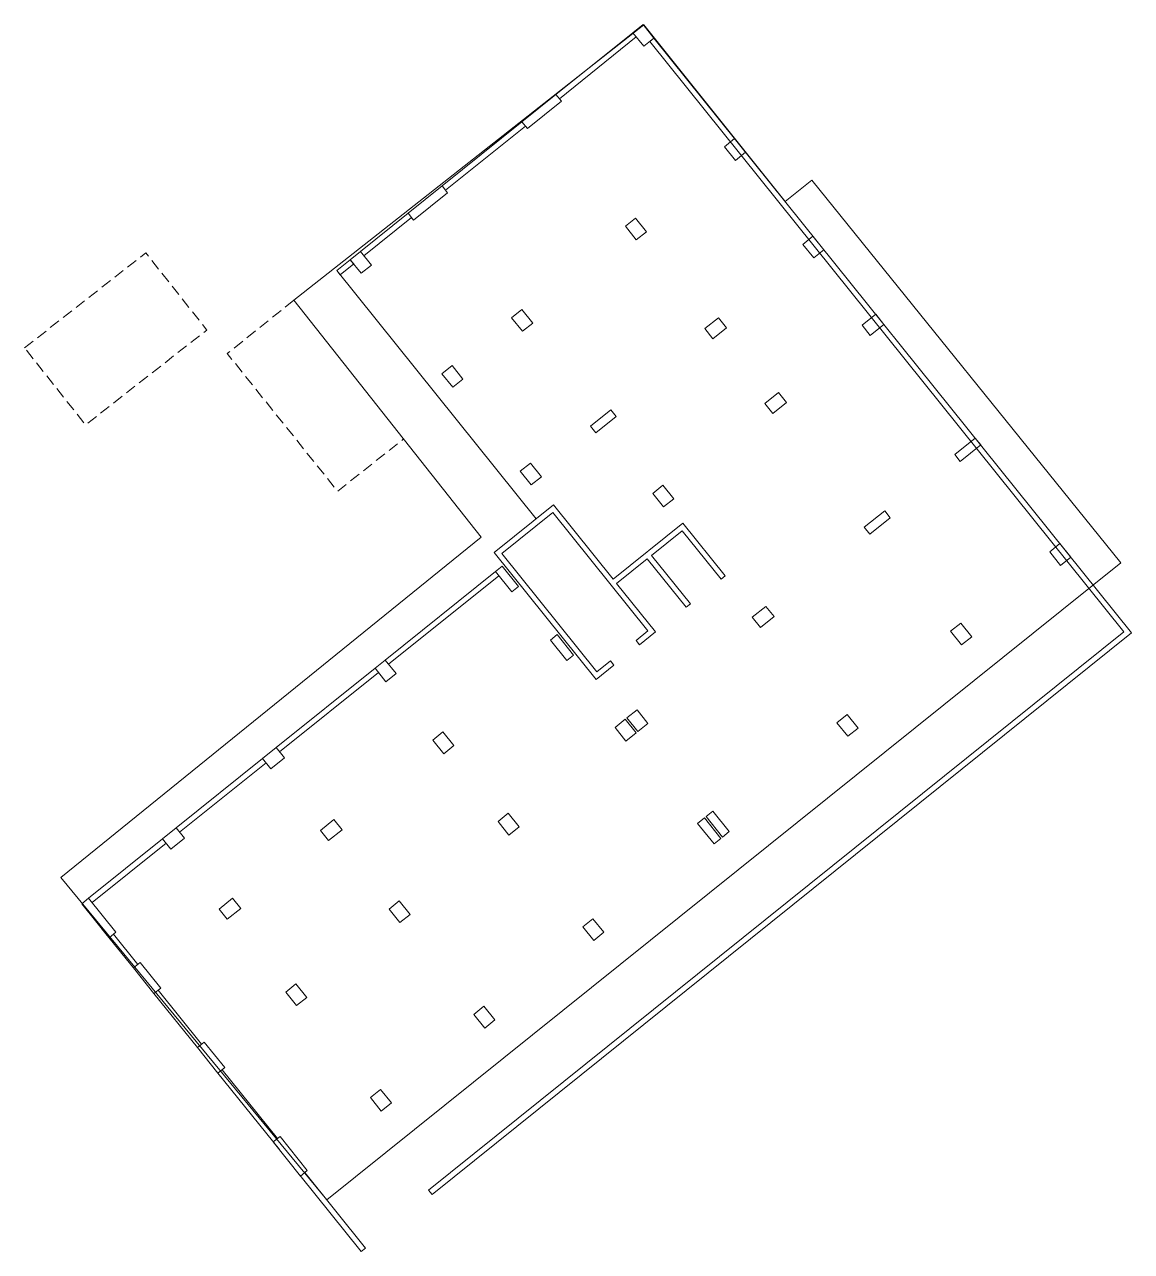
# Model space of a CAD drawing. Header units: metres. Extents: x 7511922.2 to 7511972.9, y 4692327.8 to 4692384.
import ezdxf

# ---------------------------------------------------------------- set-up
doc = ezdxf.new("R2010")
doc.units = ezdxf.units.M
doc.linetypes.add('DASHED', pattern=[0.75, 0.5, -0.25])
for name, color, linetype, lineweight in [('A - objekti 1 gjendja faktike_Pen_No__8', 14, 'Continuous', 0), ('ekzek-perdhese', 5, 'Continuous', 0), ('ekzek-perdhese shkallet', 34, 'DASHED', 0), ('ekzek-perdhese terasa', 6, 'DASHED', 0)]:
    doc.layers.add(name, color=color, linetype=linetype, lineweight=lineweight)

msp = doc.modelspace()

# ---------------------------------------------------------------- linework, layer by layer
at = {"layer": 'A - objekti 1 gjendja faktike_Pen_No__8', "color": 14, "linetype": 'Continuous', "flags": 128}
for points in [[(7511950.583, 4692383.041), (7511951.05, 4692383.416), (7511950.549, 4692384.04), (7511950.082, 4692383.664)], [(7511944.995, 4692379.579), (7511945.246, 4692379.267), (7511946.805, 4692380.52), (7511946.555, 4692380.831)], [(7511954.748, 4692378.813), (7511954.28, 4692378.437), (7511954.781, 4692377.813), (7511955.249, 4692378.189)], [(7511939.779, 4692375.39), (7511940.03, 4692375.078), (7511941.589, 4692376.33), (7511941.339, 4692376.642)], [(7511949.74, 4692374.79), (7511950.24, 4692374.166), (7511950.708, 4692374.542), (7511950.207, 4692375.166)], [(7511958.341, 4692374.339), (7511957.873, 4692373.963), (7511958.374, 4692373.339), (7511958.842, 4692373.715)], [(7511936.659, 4692372.563), (7511937.283, 4692373.064), (7511937.126, 4692373.259), (7511936.502, 4692372.758)], [(7511937.594, 4692373.635), (7511937.126, 4692373.259), (7511937.627, 4692372.635), (7511938.095, 4692373.011)], [(7511945.493, 4692370.353), (7511944.992, 4692370.977), (7511944.524, 4692370.601), (7511945.025, 4692369.977)], [(7511953.38, 4692370.098), (7511953.756, 4692369.63), (7511954.379, 4692370.131), (7511954.004, 4692370.599)], [(7511960.593, 4692370.258), (7511960.969, 4692369.79), (7511961.592, 4692370.291), (7511961.217, 4692370.759)], [(7511941.826, 4692367.408), (7511942.293, 4692367.783), (7511941.792, 4692368.407), (7511941.325, 4692368.031)], [(7511956.13, 4692366.673), (7511956.506, 4692366.206), (7511957.13, 4692366.707), (7511956.754, 4692367.174)], [(7511948.133, 4692365.627), (7511948.384, 4692365.315), (7511949.32, 4692366.067), (7511949.069, 4692366.379)], [(7511964.844, 4692364.326), (7511965.095, 4692364.014), (7511966.03, 4692364.765), (7511965.78, 4692365.077)], [(7511945.419, 4692362.934), (7511945.887, 4692363.31), (7511945.386, 4692363.933), (7511944.918, 4692363.558)], [(7511951.46, 4692362.923), (7511950.992, 4692362.547), (7511951.493, 4692361.923), (7511951.961, 4692362.299)], [(7511949.182, 4692358.617), (7511952.379, 4692361.184), (7511954.32, 4692358.768), (7511954.125, 4692358.611), (7511952.341, 4692360.833), (7511950.937, 4692359.706), (7511952.722, 4692357.484), (7511952.527, 4692357.327), (7511950.742, 4692359.549), (7511949.339, 4692358.422), (7511951.124, 4692356.2), (7511950.387, 4692355.608), (7511950.23, 4692355.803), (7511950.772, 4692356.238), (7511946.409, 4692361.671), (7511944.07, 4692359.793), (7511948.433, 4692354.36), (7511949.061, 4692354.864), (7511949.217, 4692354.669), (7511948.395, 4692354.008), (7511943.717, 4692359.831), (7511946.447, 4692362.023)], [(7511960.693, 4692360.992), (7511960.944, 4692360.68), (7511961.879, 4692361.432), (7511961.629, 4692361.743)], [(7511969.66, 4692360.246), (7511969.192, 4692359.87), (7511969.693, 4692359.247), (7511970.161, 4692359.622)], [(7511944.529, 4692358.027), (7511944.841, 4692358.277), (7511944.089, 4692359.213), (7511943.777, 4692358.962)], [(7511955.555, 4692356.866), (7511955.931, 4692356.398), (7511956.555, 4692356.899), (7511956.179, 4692357.366)], [(7511965.119, 4692356.599), (7511964.651, 4692356.223), (7511965.152, 4692355.6), (7511965.62, 4692355.975)], [(7511947.052, 4692354.886), (7511947.363, 4692355.136), (7511946.612, 4692356.072), (7511946.3, 4692355.821)], [(7511938.76, 4692353.907), (7511938.26, 4692354.531), (7511938.727, 4692354.906), (7511939.228, 4692354.283)], [(7511950.276, 4692352.625), (7511949.808, 4692352.249), (7511950.309, 4692351.625), (7511950.776, 4692352.001)], [(7511959.904, 4692352.41), (7511959.436, 4692352.034), (7511959.937, 4692351.411), (7511960.405, 4692351.786)], [(7511949.731, 4692352.188), (7511949.264, 4692351.812), (7511949.765, 4692351.188), (7511950.232, 4692351.564)], [(7511949.731, 4692352.188), (7511949.264, 4692351.812), (7511949.765, 4692351.188), (7511950.232, 4692351.564)], [(7511941.876, 4692350.986), (7511941.409, 4692350.61), (7511940.908, 4692351.234), (7511941.375, 4692351.609)], [(7511933.106, 4692350.391), (7511933.73, 4692350.892), (7511934.105, 4692350.425), (7511933.482, 4692349.924)], [(7511944.403, 4692346.882), (7511944.871, 4692347.258), (7511944.37, 4692347.881), (7511943.902, 4692347.506)], [(7511954.192, 4692346.791), (7511954.504, 4692347.041), (7511953.752, 4692347.977), (7511953.44, 4692347.726)], [(7511929.521, 4692346.743), (7511929.145, 4692347.21), (7511928.521, 4692346.709), (7511928.897, 4692346.242)], [(7511935.754, 4692347.094), (7511936.13, 4692346.627), (7511936.753, 4692347.128), (7511936.378, 4692347.595)], [(7511953.804, 4692346.479), (7511954.116, 4692346.729), (7511953.364, 4692347.665), (7511953.052, 4692347.414)], [(7511953.052, 4692347.414), (7511953.364, 4692347.665), (7511954.116, 4692346.729), (7511953.804, 4692346.479)], [(7511926.071, 4692342.176), (7511926.382, 4692342.426), (7511925.13, 4692343.985), (7511924.818, 4692343.735)], [(7511931.731, 4692343.991), (7511932.106, 4692343.523), (7511931.483, 4692343.022), (7511931.107, 4692343.49)], [(7511938.904, 4692343.492), (7511939.372, 4692343.867), (7511939.873, 4692343.244), (7511939.405, 4692342.868)], [(7511947.785, 4692342.671), (7511948.286, 4692342.047), (7511948.754, 4692342.423), (7511948.253, 4692343.046)], [(7511928.124, 4692339.619), (7511927.184, 4692340.789), (7511927.496, 4692341.039), (7511928.436, 4692339.87)], [(7511934.665, 4692339.061), (7511934.164, 4692339.684), (7511934.632, 4692340.06), (7511935.132, 4692339.436)], [(7511943.255, 4692339.032), (7511943.756, 4692338.409), (7511943.288, 4692338.033), (7511942.787, 4692338.657)], [(7511930.117, 4692337.139), (7511930.428, 4692337.389), (7511931.367, 4692336.22), (7511931.055, 4692335.969)], [(7511938.515, 4692335.225), (7511939.016, 4692334.601), (7511938.548, 4692334.226), (7511938.047, 4692334.849)], [(7511934.845, 4692331.251), (7511935.156, 4692331.502), (7511933.904, 4692333.061), (7511933.592, 4692332.811)], [(7511933.592, 4692332.811), (7511933.904, 4692333.061), (7511935.156, 4692331.502), (7511934.845, 4692331.251)]]:
    msp.add_lwpolyline(points, close=True, dxfattribs=at)
at = {"layer": 'A - objekti 1 gjendja faktike_Pen_No__8', "color": 14, "linetype": 'Continuous'}
msp.add_lwpolyline([(7511940.875, 4692330.404), (7511972.942, 4692356.159), (7511951.05, 4692383.416), (7511950.855, 4692383.26), (7511972.591, 4692356.198), (7511940.719, 4692330.599)], close=True, dxfattribs=at)
at = {"layer": 'A - objekti 1 gjendja faktike_Pen_No__8', "color": 14, "linetype": 'Continuous', "flags": 128}
for points in [[(7511950.082, 4692383.664), (7511946.555, 4692380.831)], [(7511946.711, 4692380.636), (7511950.238, 4692383.469)], [(7511944.995, 4692379.579), (7511941.339, 4692376.642)], [(7511941.496, 4692376.447), (7511945.152, 4692379.384)], [(7511939.779, 4692375.39), (7511937.594, 4692373.635)], [(7511937.751, 4692373.439), (7511939.936, 4692375.195)], [(7511936.502, 4692372.758), (7511945.644, 4692361.378)], [(7511943.777, 4692358.962), (7511938.727, 4692354.906)], [(7511938.884, 4692354.711), (7511943.934, 4692358.767)], [(7511938.26, 4692354.531), (7511933.73, 4692350.892)], [(7511933.886, 4692350.697), (7511938.416, 4692354.336)], [(7511933.106, 4692350.391), (7511929.145, 4692347.21)], [(7511929.302, 4692347.015), (7511933.262, 4692350.197)], [(7511928.521, 4692346.709), (7511925.13, 4692343.985)], [(7511925.287, 4692343.791), (7511928.678, 4692346.514)], [(7511925.727, 4692342.605), (7511927.185, 4692340.789)], [(7511926.266, 4692342.333), (7511927.38, 4692340.946)], [(7511928.124, 4692339.619), (7511930.117, 4692337.139)], [(7511930.312, 4692337.296), (7511928.319, 4692339.776)], [(7511931.056, 4692335.97), (7511933.875, 4692332.46)], [(7511933.788, 4692332.968), (7511931.251, 4692336.126)], [(7511934.814, 4692331.291), (7511937.624, 4692327.793), (7511937.819, 4692327.949), (7511935.04, 4692331.408)]]:
    msp.add_lwpolyline(points, dxfattribs=at)
at = {"layer": 'ekzek-perdhese', "flags": 128}
msp.add_lwpolyline([(7511957.066, 4692375.934), (7511950.587, 4692384.034), (7511934.535, 4692371.4), (7511943.134, 4692360.539), (7511923.85, 4692344.943), (7511936.049, 4692330.155), (7511972.452, 4692359.365), (7511958.284, 4692376.909)], close=True, dxfattribs=at)
at = {"layer": 'ekzek-perdhese shkallet', "flags": 128}
msp.add_lwpolyline([(7511922.191, 4692369.219), (7511927.75, 4692373.57), (7511930.549, 4692370.036), (7511924.99, 4692365.685)], close=True, dxfattribs=at)
at = {"layer": 'ekzek-perdhese terasa', "flags": 128}
msp.add_lwpolyline([(7511934.535, 4692371.4), (7511931.487, 4692368.957), (7511936.544, 4692362.646), (7511939.569, 4692365.041)], dxfattribs=at)

doc.saveas('drawing.dxf')
